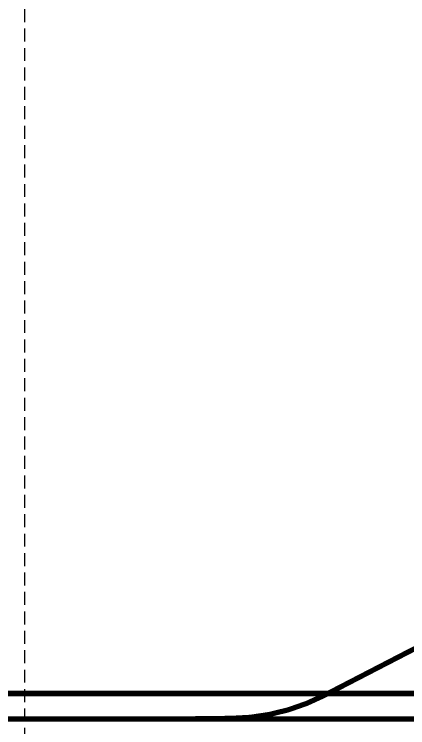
# Model space of a CAD drawing. Header units: millimetres. Extents: x 553474 to 556484, y 6145926 to 6146600.
# Drawn here: x 554107.71 to 554115.3, y 6146169.33 to 6146183.1 of the extents above; entities that cross this region are included whole.
import ezdxf

# ---------------------------------------------------------------- set-up
doc = ezdxf.new("R2010")
doc.units = ezdxf.units.MM
doc.linetypes.add('( Hidden )', pattern=[0.375, 0.25, -0.125])
doc.linetypes.add('HIDDEN', pattern=[0.375, 0.25, -0.125])
for name, color, linetype in [('ARQ_TRAZOS', 11, 'HIDDEN'), ('DESAGUES PRIMARIOS', 10, 'Continuous'), ('Muros', 5, 'Continuous')]:
    doc.layers.add(name, color=color, linetype=linetype)

msp = doc.modelspace()

# ---------------------------------------------------------------- linework, layer by layer
at = {"layer": 'ARQ_TRAZOS', "linetype": 'HIDDEN'}
msp.add_line((554107.912, 6146146.953), (554107.912, 6146227.798), dxfattribs=at)
at = {"layer": 'DESAGUES PRIMARIOS', "color": 254, "linetype": '( Hidden )', "lineweight": 5, "ltscale": 30, "const_width": 0.1, "flags": 128}
msp.add_lwpolyline([(554120.272, 6146169.502), (554095.538, 6146169.502, 0.119887), (554093.701, 6146169.055), (554082.699, 6146163.365, -0.11851), (554080.883, 6146162.918), (554034.112, 6146162.664, -0.415806), (554032.102, 6146164.664), (554032.102, 6146190.003, 0.413322), (554024.126, 6146198.003), (553986.217, 6146198.119, -0.25809), (553982.835, 6146200.003), (553948.081, 6146255.753, -0.102), (553947.52, 6146257.268), (553937.463, 6146323.437, -0.071768), (553937.454, 6146324.579), (553939.972, 6146343.013, -0.199876), (553941.527, 6146345.666), (553947.876, 6146350.452, 0.197026), (553949.425, 6146353.061), (553951.788, 6146369.052)], format="xyb", dxfattribs=at)
at = {"layer": 'DESAGUES PRIMARIOS', "color": 254, "lineweight": 5, "const_width": 0.1, "elevation": 9.796, "flags": 128}
msp.add_lwpolyline([(554117.789, 6146171.341), (554117.243, 6146171.294, 0.119887), (554115.406, 6146170.847), (554113.692, 6146169.96, -0.11851), (554111.876, 6146169.513), (554111.197, 6146169.509)], format="xyb", dxfattribs=at)
at = {"layer": 'Muros', "color": 10, "const_width": 0.11, "flags": 128}
msp.add_lwpolyline([(554119.068, 6146169.993), (554049.406, 6146169.993)], dxfattribs=at)
at = {"layer": 'Muros', "color": 10, "const_width": 0.11, "elevation": 9.796, "flags": 128}
msp.add_lwpolyline([(554119.077, 6146169.993), (554049.415, 6146169.993)], dxfattribs=at)

doc.saveas('drawing.dxf')
